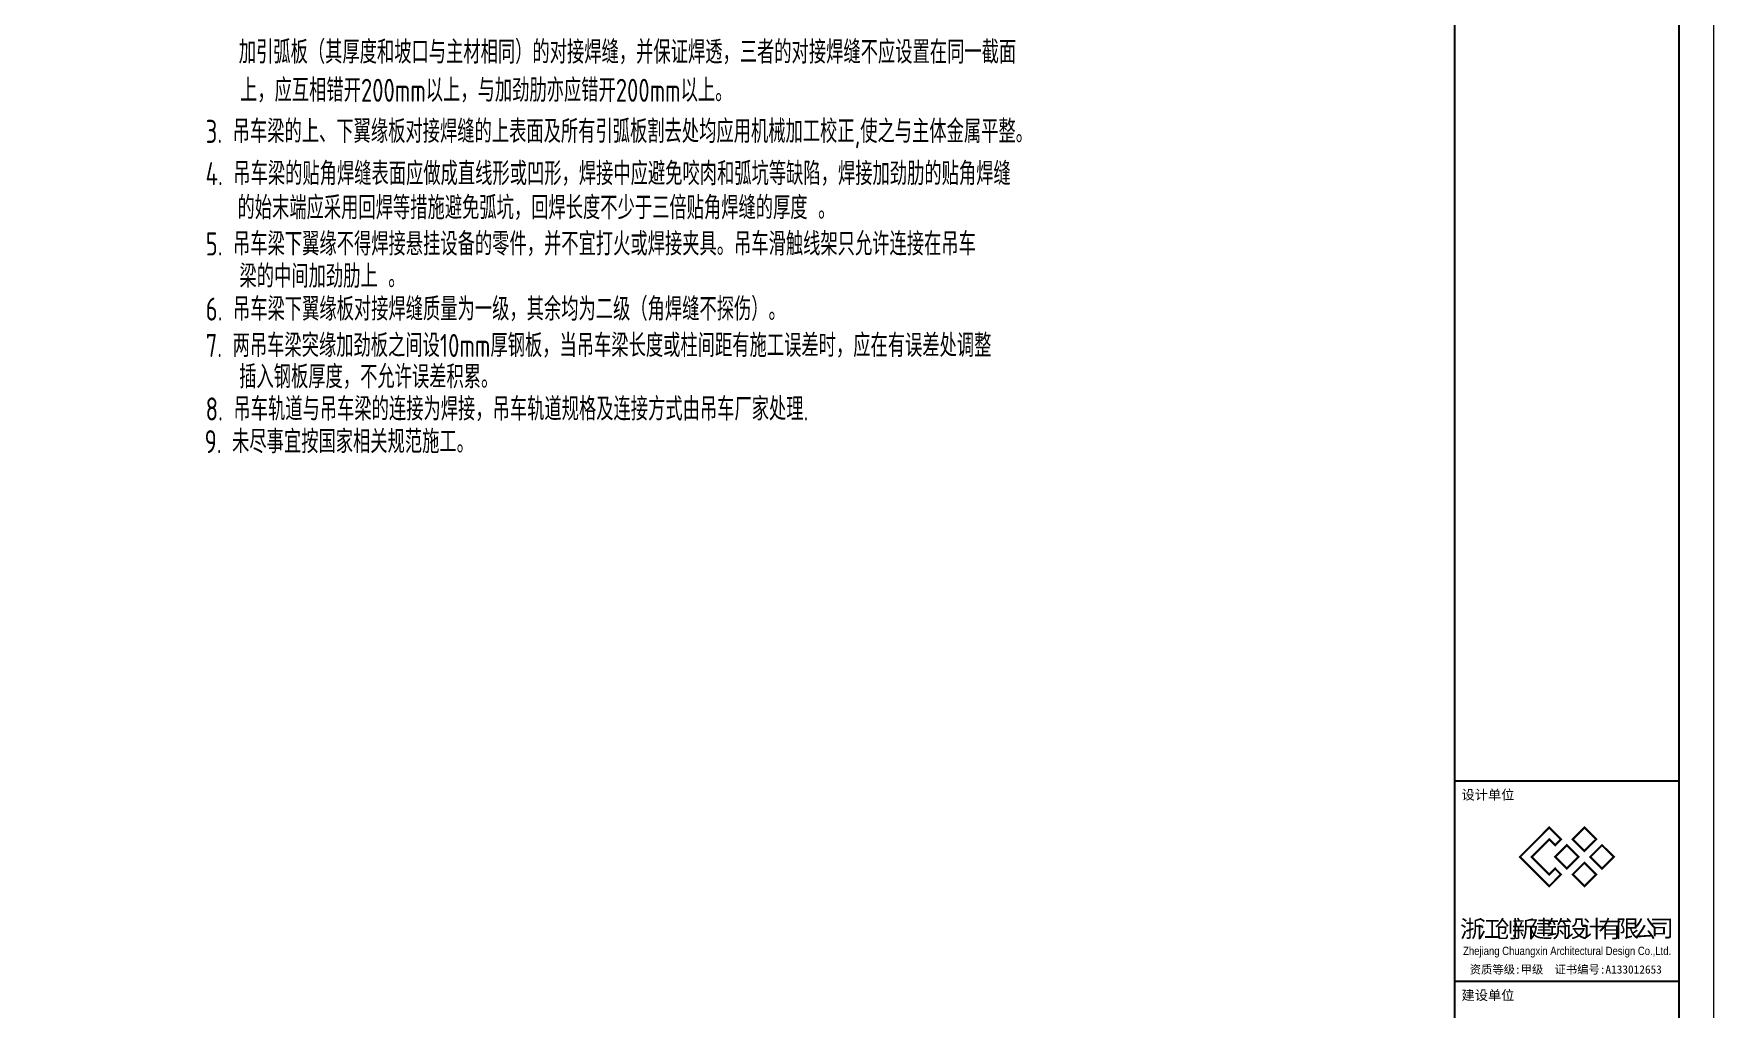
# Model space of a CAD drawing. Extents: x 447413 to 2975780, y -1432727 to 1301644.
# Drawn here: x 2687474 to 2736118, y -942605 to -914374 of the extents above; entities that cross this region are included whole.
import ezdxf
from ezdxf.enums import TextEntityAlignment as Align

# ---------------------------------------------------------------- set-up
doc = ezdxf.new("R2010")
doc.units = 0
doc.header["$LTSCALE"] = 1000
doc.header["$MEASUREMENT"] = 0
doc.layers.add('图框', color=253, linetype='Continuous')
doc.styles.add('Arial', font='ARIALN.TTF')
doc.styles.add('cx_biaoti', font='')
doc.styles.get("Standard").update_dxf_attribs({"font": 'tssdeng.shx', "bigfont": 'hztxt.shx'})
doc.styles.add('YT', font='FZYTK.TTF')
doc.styles.get('cx_biaoti').set_extended_font_data('SimSun')

# ---------------------------------------------------------------- blocks, each defined once
blk = doc.blocks.new('A$C6B0021A6')
at = {"layer": '图框', "color": 2, "const_width": 40, "elevation": -84000}
blk.add_lwpolyline([(20, 84120), (118920, 84120), (118920, 20), (20, 20)], close=True, dxfattribs=at)
at = {"layer": '图框', "color": 153, "const_width": 58, "elevation": -84000}
for points in [[(111420, 1020), (2520, 1020), (2520, 83120), (111420, 83120)], [(111420, 83120), (117920, 83120), (117920, 1020), (111420, 1020)], [(111420, 30220), (117920, 30220), (117920, 1020), (111420, 1020)]]:
    blk.add_lwpolyline(points, close=True, dxfattribs=at)
at = {"layer": '图框', "color": 5, "const_width": 60, "elevation": -84000}
blk.add_lwpolyline([(114500, 28529), (114161, 28869), (113312, 28020), (114161, 27171), (114500, 27511), (114331, 27681), (114161, 27511), (113652, 28020), (114161, 28529), (114331, 28359)], close=True, dxfattribs=at)
at = {"layer": '图框', "color": 1, "const_width": 60, "elevation": -84000}
for points in [[(114840, 28529), (115179, 28190), (115519, 28529), (115179, 28869)], [(114331, 28020), (114670, 27681), (115009, 28020), (114670, 28359)], [(115349, 28020), (115688, 27681), (116028, 28020), (115688, 28359)], [(114840, 27511), (115179, 27171), (115519, 27511), (115179, 27850)]]:
    blk.add_lwpolyline(points, close=True, dxfattribs=at)
at = {"layer": '图框', "color": 153, "const_width": 58, "elevation": -84000}
blk.add_lwpolyline([(111420, 24420), (117920, 24420)], dxfattribs=at)
at = {"layer": '图框', "color": 153, "style": 'cx_biaoti'}
for s, p in [('设计单位', (111624, 29678, -84000)), ('建设单位', (111624, 23878, -84000))]:
    blk.add_text(s, height=280, dxfattribs=at).set_placement(p)
at = {"layer": '图框', "color": 153}
for s, height, style, p in [('浙', 500, 'YT', (111920, 25945, -84000)), ('江', 500, 'YT', (112420, 25945, -84000)), ('创', 500, 'YT', (112920, 25945, -84000)), ('新', 500, 'YT', (113420, 25945, -84000)), ('建', 500, 'YT', (113920, 25945, -84000)), ('筑', 500, 'YT', (114420, 25945, -84000)), ('设', 500, 'YT', (114920, 25945, -84000)), ('计', 500, 'YT', (115420, 25945, -84000)), ('有', 500, 'YT', (115920, 25945, -84000)), ('限', 500, 'YT', (116420, 25945, -84000)), ('公', 500, 'YT', (116920, 25945, -84000)), ('司', 500, 'YT', (117420, 25945, -84000)), (' Zhejiang Chuangxin Architectural Design Co.,Ltd.', 240, 'Arial', (114640, 25270, -84000)), ('资质等级:甲级  证书编号:A133012653', 240, 'cx_biaoti', (114640, 24770, -84000))]:
    blk.add_text(s, height=height, dxfattribs=dict(at, style=style)).set_placement(p, align=Align.MIDDLE)

msp = doc.modelspace()

# ---------------------------------------------------------------- block references
msp.add_blockref('A$C6B0021A6', (2617178.3, -966213.1, 210000))

# ---------------------------------------------------------------- texts
at = {"width": 0.75}
for s, height, p in [('加引弧板（其厚度和坡口与主材相同）的对接焊缝，并保证焊透，三者的对接焊缝不应设置在同一截面', 666.667, (2693410.8, -915241.6, 126000)), ('上，应互相错开200mm以上，与加劲肋亦应错开200mm以上。', 666.667, (2693447.3, -916347.3, 126000)), ('3. 吊车梁的上、下翼缘板对接焊缝的上表面及所有引弧板割去处均应用机械加工校正,使之与主体金属平整。', 666.667, (2692455.2, -917536.1, 126000)), ('4. 吊车梁的贴角焊缝表面应做成直线形或凹形，焊接中应避免咬肉和弧坑等缺陷，焊接加劲肋的贴角焊缝', 666.667, (2692450.4, -918758.4, 126000)), ('的始末端应采用回焊等措施避免弧坑，回焊长度不少于三倍贴角焊缝的厚度 。', 666.667, (2693373.9, -919745.7, 126000)), ('5. 吊车梁下翼缘不得焊接悬挂设备的零件，并不宜打火或焊接夹具。吊车滑触线架只允许连接在吊车', 666.667, (2692454, -920793.3, 126000)), ('梁的中间加劲肋上 。', 666.67, (2693432.1, -921728.2, 126000)), ('6. 吊车梁下翼缘板对接焊缝质量为一级，其余均为二级（角焊缝不探伤）。', 666.667, (2692454.1, -922676.7, 126000)), ('7. 两吊车梁突缘加劲板之间设10mm厚钢板，当吊车梁长度或柱间距有施工误差时，应在有误差处调整', 666.667, (2692453.7, -923730.4, 126000)), ('插入钢板厚度，不允许误差积累。', 666.667, (2693422.7, -924637, 126000)), ('8. 吊车轨道与吊车梁的连接为焊接，吊车轨道规格及连接方式由吊车厂家处理.', 666.667, (2692452.7, -925567.8, 126000)), ('9. 未尽事宜按国家相关规范施工。', 666.667, (2692422.3, -926512.1, 126000))]:
    msp.add_text(s, height=height, dxfattribs=at).set_placement(p)

doc.saveas('drawing.dxf')
